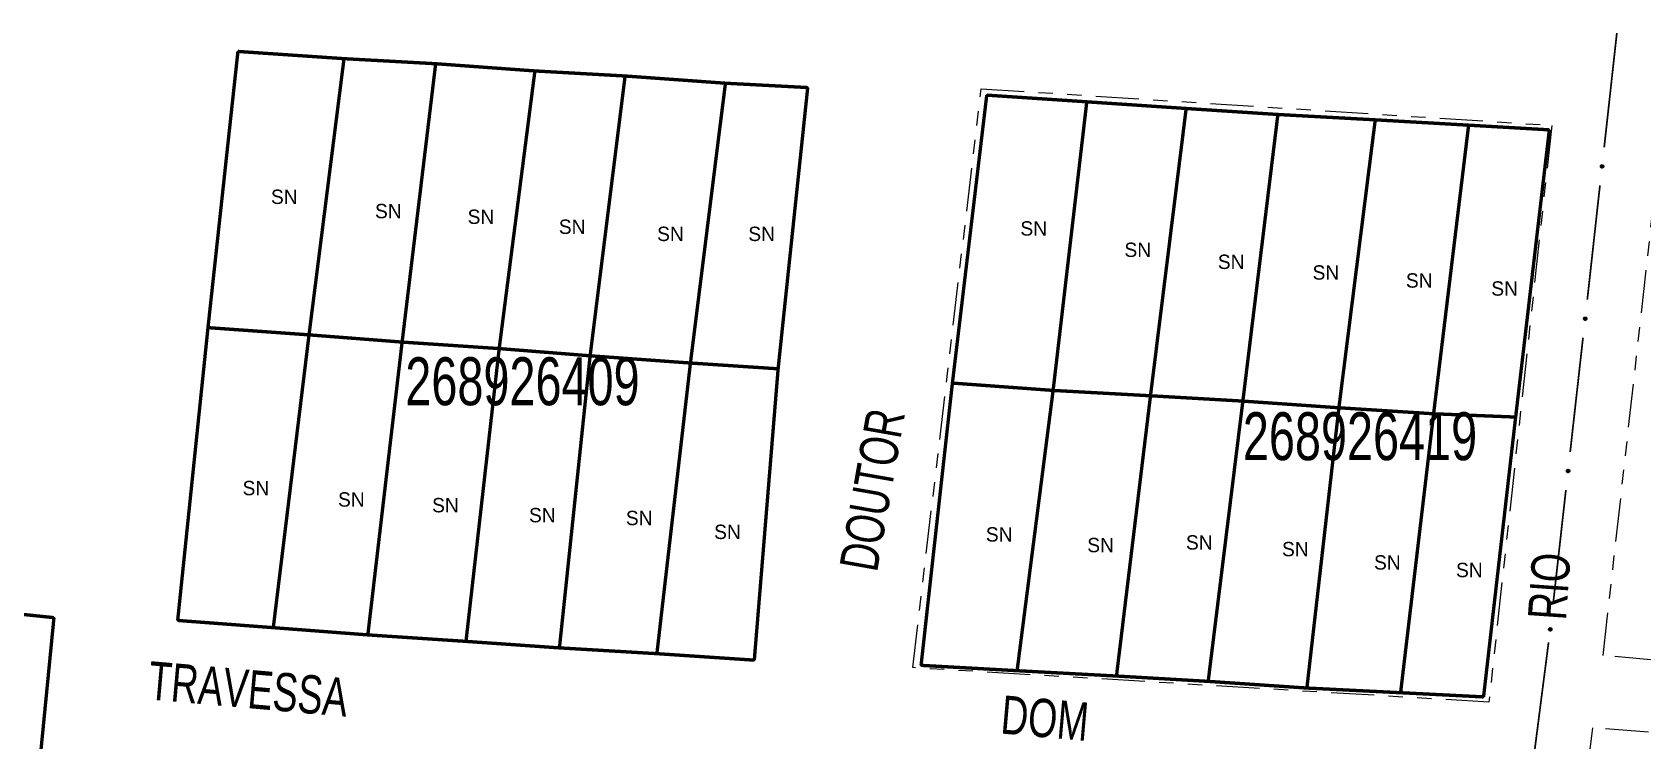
# Model space of a CAD drawing. Extents: x 211453 to 215163, y 4877397 to 4881305.
# Drawn here: x 213351.6 to 213519.8, y 4878430.5 to 4878504.4 of the extents above; entities that cross this region are included whole.
import ezdxf
from ezdxf.enums import TextEntityAlignment as Align

# ---------------------------------------------------------------- set-up
doc = ezdxf.new("R2010")
doc.units = 0
doc.header["$LTSCALE"] = 1.5
doc.header["$MEASUREMENT"] = 0
doc.linetypes.add('TRACO_25', pattern=[8, 3, -1, 1, -1, 1, -1])
for name, color, linetype in [('CD_MALHA_LOTES', 7, 'CONTINUOUS'), ('CD_TXT_QUADRA', 255, 'CONTINUOUS'), ('RU-QUADRA', 210, 'CONTINUOUS'), ('SV-EIXO-RUA-N-PAV', 6, 'CONTINUOUS'), ('SV-RUA-NAO-PAV', 7, 'CONTINUOUS'), ('SV-TXT-RUA-N-PAV', 7, 'CONTINUOUS'), ('Th_NmrPort', 1, 'CONTINUOUS')]:
    doc.layers.add(name, color=color, linetype=linetype)
doc.styles.add('ARIAL', font='ARIAL.SHX')

msp = doc.modelspace()

# ---------------------------------------------------------------- linework, layer by layer
at = {"layer": 'CD_MALHA_LOTES', "linetype": 'Continuous', "const_width": 0.35, "flags": 128}
for points in [[(213369.922546, 4878473.585794), (213373.050757, 4878502.418103)], [(213373.050757, 4878502.418103), (213384.13141, 4878501.664317)], [(213380.475548, 4878472.832008), (213384.13141, 4878501.664317)], [(213384.13141, 4878501.664317), (213393.70449, 4878501.136667)], [(213390.199386, 4878472.078222), (213393.70449, 4878501.136667)], [(213393.70449, 4878501.136667), (213404.069046, 4878500.382881)], [(213400.337806, 4878471.399815), (213404.069046, 4878500.382881)], [(213404.069046, 4878500.382881), (213413.491369, 4878499.855231)], [(213409.835507, 4878470.646029), (213413.491369, 4878499.855231)], [(213413.491369, 4878499.855231), (213423.968992, 4878499.101445)], [(213420.313131, 4878469.892243), (213423.968992, 4878499.101445)], [(213423.968992, 4878499.101445), (213432.562151, 4878498.649173)], [(213432.562151, 4878498.649173), (213429.471629, 4878469.289214)], [(213447.675062, 4878467.797964), (213451.26257, 4878497.85641)], [(213451.26257, 4878497.85641), (213461.711625, 4878497.159807)], [(213458.193776, 4878467.0317), (213461.711625, 4878497.159807)], [(213461.711625, 4878497.159807), (213472.091018, 4878496.463203)], [(213468.364189, 4878466.474418), (213472.091018, 4878496.463203)], [(213472.091018, 4878496.463203), (213481.669318, 4878495.83626)], [(213478.012149, 4878465.917135), (213481.669318, 4878495.83626)], [(213481.669318, 4878495.83626), (213491.839731, 4878495.278977)], [(213488.043241, 4878465.220531), (213491.839731, 4878495.278977)], [(213491.839731, 4878495.278977), (213501.592181, 4878494.721694)], [(213497.935012, 4878464.593588), (213501.592181, 4878494.721694)], [(213501.592181, 4878494.721694), (213510.021085, 4878494.234072)], [(213510.021085, 4878494.234072), (213506.502792, 4878464.249332)], [(213366.756646, 4878443.019777), (213369.922546, 4878473.585794)], [(213380.475548, 4878472.832008), (213369.922546, 4878473.585794)], [(213376.744308, 4878442.265991), (213380.475548, 4878472.832008)], [(213390.199386, 4878472.078222), (213380.475548, 4878472.832008)], [(213386.618903, 4878441.512205), (213390.199386, 4878472.078222)], [(213400.337806, 4878471.399815), (213390.199386, 4878472.078222)], [(213396.870391, 4878440.833798), (213400.337806, 4878471.399815)], [(213409.835507, 4878470.646029), (213400.337806, 4878471.399815)], [(213406.631917, 4878440.155391), (213409.835507, 4878470.646029)], [(213420.313131, 4878469.892243), (213409.835507, 4878470.646029)], [(213416.808027, 4878439.552362), (213420.313131, 4878469.892243)], [(213429.471629, 4878469.289214), (213420.313131, 4878469.892243)], [(213429.471629, 4878469.289214), (213426.984136, 4878438.873955)], [(213444.401025, 4878438.331632), (213447.675062, 4878467.797964)], [(213458.193776, 4878467.0317), (213447.675062, 4878467.797964)], [(213454.432117, 4878437.774349), (213458.193776, 4878467.0317)], [(213468.364189, 4878466.474418), (213458.193776, 4878467.0317)], [(213464.811511, 4878437.217066), (213468.364189, 4878466.474418)], [(213478.012149, 4878465.917135), (213468.364189, 4878466.474418)], [(213474.38981, 4878436.659783), (213478.012149, 4878465.917135)], [(213488.043241, 4878465.220531), (213478.012149, 4878465.917135)], [(213484.699544, 4878435.963179), (213488.043241, 4878465.220531)], [(213497.935012, 4878464.593588), (213488.043241, 4878465.220531)], [(213494.486825, 4878435.475557), (213497.935012, 4878464.593588)], [(213506.502792, 4878464.249332), (213497.935012, 4878464.593588)], [(213506.502792, 4878464.249332), (213503.152215, 4878435.038977)], [(213344.471725, 4878444.285543), (213353.835434, 4878443.311717)], [(213353.835434, 4878443.311717), (213350.913957, 4878413.535123)], [(213376.744308, 4878442.265991), (213366.756646, 4878443.019777)], [(213386.618903, 4878441.512205), (213376.744308, 4878442.265991)], [(213396.870391, 4878440.833798), (213386.618903, 4878441.512205)], [(213406.631917, 4878440.155391), (213396.870391, 4878440.833798)], [(213416.808027, 4878439.552362), (213406.631917, 4878440.155391)], [(213426.984136, 4878438.873955), (213416.808027, 4878439.552362)], [(213454.432117, 4878437.774349), (213444.401025, 4878438.331632)], [(213464.811511, 4878437.217066), (213454.432117, 4878437.774349)], [(213474.38981, 4878436.659783), (213464.811511, 4878437.217066)], [(213484.699544, 4878435.963179), (213474.38981, 4878436.659783)], [(213494.486825, 4878435.475557), (213484.699544, 4878435.963179)], [(213503.152215, 4878435.038977), (213494.486825, 4878435.475557)]]:
    msp.add_lwpolyline(points, dxfattribs=at)
at = {"layer": 'RU-QUADRA', "linetype": 'Continuous', "const_width": 0.18, "flags": 128}
for points in [[(213432.562151, 4878498.649173), (213423.968992, 4878499.101445), (213413.491369, 4878499.855231), (213404.069046, 4878500.382881), (213393.70449, 4878501.136667), (213384.13141, 4878501.664317), (213373.050757, 4878502.418103), (213369.922546, 4878473.585794), (213366.756646, 4878443.019777), (213376.744308, 4878442.265991), (213386.618903, 4878441.512205), (213396.870391, 4878440.833798), (213406.631917, 4878440.155391), (213416.808027, 4878439.552362), (213426.984136, 4878438.873955), (213429.471629, 4878469.289214)], [(213510.021085, 4878494.234072), (213501.592181, 4878494.721694), (213491.839731, 4878495.278977), (213481.669318, 4878495.83626), (213472.091018, 4878496.463203), (213461.711625, 4878497.159807), (213451.26257, 4878497.85641), (213447.675062, 4878467.797964), (213444.401025, 4878438.331632), (213454.432117, 4878437.774349), (213464.811511, 4878437.217066), (213474.38981, 4878436.659783), (213484.699544, 4878435.963179), (213494.486825, 4878435.475557), (213503.152215, 4878435.038977), (213506.502792, 4878464.249332)], [(213353.835434, 4878443.311717), (213344.471725, 4878444.285543), (213333.534914, 4878445.334278), (213324.096295, 4878446.233194), (213321.849005, 4878416.306781), (213319.227167, 4878386.455278), (213328.965424, 4878385.631271), (213339.452778, 4878384.657446), (213348.741577, 4878383.75853), (213350.913957, 4878413.535123)]]:
    msp.add_lwpolyline(points, close=True, dxfattribs=at)
at = {"layer": 'SV-EIXO-RUA-N-PAV', "const_width": 0.18}
for points in [[(213517.073991, 4878504.333956), (213515.751154, 4878492.407092)], [(213515.310209, 4878488.43147), (213514.207845, 4878478.492416)], [(213514.207845, 4878478.492416), (213514.164311, 4878478.099904)], [(213514.164311, 4878478.099904), (213513.985125, 4878476.504856)], [(213513.538578, 4878472.52986), (213512.198939, 4878460.604871)], [(213511.752392, 4878456.629874), (213510.412752, 4878444.704885)], [(213509.943875, 4878440.732584), (213508.408219, 4878428.831249)]]:
    msp.add_lwpolyline(points, dxfattribs=at)
at = {"layer": 'SV-EIXO-RUA-N-PAV'}
for points in [[(213515.65593, 4878490.549951), (213515.687028, 4878490.512203), (213515.706037, 4878490.473401), (213515.712576, 4878490.436475), (213515.709846, 4878490.402338), (213515.70312, 4878490.367728), (213515.68864, 4878490.334331), (213515.664359, 4878490.300823), (213515.626711, 4878490.269362), (213515.585682, 4878490.252502), (213515.549824, 4878490.244154), (213515.514063, 4878490.244951), (213515.480552, 4878490.252048), (213515.446358, 4878490.268236), (213515.412641, 4878490.293175), (213515.381922, 4878490.331797), (213515.363547, 4878490.369965), (213515.35816, 4878490.405848), (213515.359189, 4878490.441793), (213515.366479, 4878490.477045), (213515.380882, 4878490.509746), (213515.406052, 4878490.543648), (213515.444574, 4878490.573463), (213515.482433, 4878490.592224), (213515.51823, 4878490.598114), (213515.553596, 4878490.596304), (213515.588391, 4878490.58998), (213515.622569, 4878490.576822), (213515.65593, 4878490.549951)], [(213513.887284, 4878474.647851), (213513.918329, 4878474.610059), (213513.937283, 4878474.571231), (213513.94377, 4878474.534296), (213513.940992, 4878474.500162), (213513.934217, 4878474.465562), (213513.91969, 4878474.432186), (213513.895361, 4878474.398712), (213513.85767, 4878474.367304), (213513.816617, 4878474.350502), (213513.780747, 4878474.342204), (213513.744988, 4878474.343052), (213513.711486, 4878474.350196), (213513.677315, 4878474.366433), (213513.643634, 4878474.391419), (213513.612968, 4878474.430084), (213513.594648, 4878474.468278), (213513.589311, 4878474.504168), (213513.590391, 4878474.540112), (213513.597731, 4878474.575353), (213513.612179, 4878474.608034), (213513.637398, 4878474.641901), (213513.675961, 4878474.671662), (213513.713846, 4878474.690369), (213513.749652, 4878474.696208), (213513.785016, 4878474.694349), (213513.819802, 4878474.687976), (213513.853961, 4878474.67477), (213513.887284, 4878474.647851)], [(213512.101098, 4878458.747866), (213512.132143, 4878458.710074), (213512.151097, 4878458.671245), (213512.157584, 4878458.63431), (213512.154806, 4878458.600177), (213512.148031, 4878458.565577), (213512.133504, 4878458.5322), (213512.109175, 4878458.498727), (213512.071483, 4878458.467318), (213512.030431, 4878458.450516), (213511.99456, 4878458.442219), (213511.958802, 4878458.443066), (213511.9253, 4878458.450211), (213511.891129, 4878458.466447), (213511.857448, 4878458.491433), (213511.826782, 4878458.530098), (213511.808462, 4878458.568292), (213511.803125, 4878458.604182), (213511.804204, 4878458.640127), (213511.811544, 4878458.675367), (213511.825993, 4878458.708049), (213511.851211, 4878458.741915), (213511.889775, 4878458.771676), (213511.92766, 4878458.790384), (213511.963466, 4878458.796223), (213511.998829, 4878458.794363), (213512.033615, 4878458.78799), (213512.067775, 4878458.774784), (213512.101098, 4878458.747866)], [(213510.246385, 4878442.216838), (213510.276804, 4878442.17854), (213510.295116, 4878442.139405), (213510.300995, 4878442.102368), (213510.297656, 4878442.068285), (213510.290313, 4878442.033802), (213510.275239, 4878442.000668), (213510.250362, 4878441.9676), (213510.212159, 4878441.936816), (213510.170835, 4878441.920691), (213510.134833, 4878441.912985), (213510.099093, 4878441.914421), (213510.065713, 4878441.922116), (213510.031814, 4878441.938912), (213509.998548, 4878441.964449), (213509.968524, 4878442.003613), (213509.950834, 4878442.042103), (213509.946088, 4878442.078076), (213509.947759, 4878442.113998), (213509.955678, 4878442.149113), (213509.970662, 4878442.181552), (213509.996434, 4878442.214999), (213510.035482, 4878442.244122), (213510.07367, 4878442.262204), (213510.109567, 4878442.267453), (213510.144895, 4878442.265012), (213510.179572, 4878442.258067), (213510.213509, 4878442.244301), (213510.246385, 4878442.216838)]]:
    msp.add_lwpolyline(points, close=True, dxfattribs=at)
for points in [[(213515.366479, 4878490.477045), (213515.363547, 4878490.369965)], [(213515.373834, 4878490.489012), (213515.372955, 4878490.357312)], [(213515.380882, 4878490.509746), (213515.381922, 4878490.331797)], [(213515.395225, 4878490.520962), (213515.397675, 4878490.320248)], [(213515.406052, 4878490.543648), (213515.412641, 4878490.293175)], [(213515.42641, 4878490.554571), (213515.429327, 4878490.283788)], [(213515.444574, 4878490.573463), (213515.446358, 4878490.268236)], [(213515.462269, 4878490.580797), (213515.462933, 4878490.264959)], [(213515.482433, 4878490.592224), (213515.480552, 4878490.252048)], [(213515.499185, 4878490.591804), (213515.497142, 4878490.251554)], [(213515.51823, 4878490.598114), (213515.514063, 4878490.244951)], [(213515.535198, 4878490.594675), (213515.52954, 4878490.246588)], [(213515.553596, 4878490.596304), (213515.549824, 4878490.244154)], [(213515.571665, 4878490.589257), (213515.570074, 4878490.253076)], [(213515.588391, 4878490.58998), (213515.585682, 4878490.252502)], [(213515.604818, 4878490.578716), (213515.60714, 4878490.265439)], [(213515.622569, 4878490.576822), (213515.626711, 4878490.269362)], [(213515.63737, 4878490.562749), (213515.644054, 4878490.288803)], [(213515.65593, 4878490.549951), (213515.664359, 4878490.300823)], [(213515.672034, 4878490.528701), (213515.676896, 4878490.324974)], [(213515.687028, 4878490.512203), (213515.68864, 4878490.334331)], [(213515.69796, 4878490.49013), (213515.695876, 4878490.359937)], [(213515.706037, 4878490.473401), (213515.70312, 4878490.367728)], [(213513.597731, 4878474.575353), (213513.594648, 4878474.468278)], [(213513.605102, 4878474.58731), (213513.604038, 4878474.455611)], [(213513.612179, 4878474.608034), (213513.612968, 4878474.430084)], [(213513.626538, 4878474.619229), (213513.628706, 4878474.418512)], [(213513.637398, 4878474.641901), (213513.643634, 4878474.391419)], [(213513.657771, 4878474.652795), (213513.660306, 4878474.382008)], [(213513.675961, 4878474.671662), (213513.677315, 4878474.366433)], [(213513.693666, 4878474.67897), (213513.693886, 4878474.363132)], [(213513.713846, 4878474.690369), (213513.711486, 4878474.350196)], [(213513.730598, 4878474.689926), (213513.728075, 4878474.349679)], [(213513.749652, 4878474.696208), (213513.744988, 4878474.343052)], [(213513.766615, 4878474.692745), (213513.760467, 4878474.344667)], [(213513.785016, 4878474.694349), (213513.780747, 4878474.342204)], [(213513.803074, 4878474.687276), (213513.801009, 4878474.351097)], [(213513.819802, 4878474.687976), (213513.816617, 4878474.350502)], [(213513.836213, 4878474.676688), (213513.838093, 4878474.363409)], [(213513.853961, 4878474.67477), (213513.85767, 4878474.367304)], [(213513.868742, 4878474.660676), (213513.87504, 4878474.38672)], [(213513.887284, 4878474.647851), (213513.895361, 4878474.398712)], [(213513.903358, 4878474.626579), (213513.907933, 4878474.422845)], [(213513.918329, 4878474.610059), (213513.91969, 4878474.432186)], [(213513.929229, 4878474.587972), (213513.926962, 4878474.457781)], [(213513.937283, 4878474.571231), (213513.934217, 4878474.465562)], [(213511.811544, 4878458.675367), (213511.808462, 4878458.568292)], [(213511.818916, 4878458.687324), (213511.817852, 4878458.555626)], [(213511.825993, 4878458.708049), (213511.826782, 4878458.530098)], [(213511.840352, 4878458.719244), (213511.84252, 4878458.518527)], [(213511.851211, 4878458.741915), (213511.857448, 4878458.491433)], [(213511.871585, 4878458.752809), (213511.874119, 4878458.482023)], [(213511.889775, 4878458.771676), (213511.891129, 4878458.466447)], [(213511.90748, 4878458.778985), (213511.9077, 4878458.463146)], [(213511.92766, 4878458.790384), (213511.9253, 4878458.450211)], [(213511.944411, 4878458.78994), (213511.941889, 4878458.449693)], [(213511.963466, 4878458.796223), (213511.958802, 4878458.443066)], [(213511.980429, 4878458.79276), (213511.974281, 4878458.444682)], [(213511.998829, 4878458.794363), (213511.99456, 4878458.442219)], [(213512.016888, 4878458.787291), (213512.014823, 4878458.451112)], [(213512.033615, 4878458.78799), (213512.030431, 4878458.450516)], [(213512.050026, 4878458.776703), (213512.051907, 4878458.463423)], [(213512.067775, 4878458.774784), (213512.071483, 4878458.467318)], [(213512.082555, 4878458.76069), (213512.088853, 4878458.486735)], [(213512.101098, 4878458.747866), (213512.109175, 4878458.498727)], [(213512.117172, 4878458.726593), (213512.121747, 4878458.52286)], [(213512.132143, 4878458.710074), (213512.133504, 4878458.5322)], [(213512.143043, 4878458.687986), (213512.140776, 4878458.557796)], [(213512.151097, 4878458.671245), (213512.148031, 4878458.565577)], [(213509.955678, 4878442.149113), (213509.950834, 4878442.042103)], [(213509.963245, 4878442.160947), (213509.960014, 4878442.029284)], [(213509.970662, 4878442.181552), (213509.968524, 4878442.003613)], [(213509.985203, 4878442.19251), (213509.984068, 4878441.991784)], [(213509.996434, 4878442.214999), (213509.998548, 4878441.964449)], [(213510.016984, 4878442.225557), (213510.015063, 4878441.954765)], [(213510.035482, 4878442.244122), (213510.031814, 4878441.938912)], [(213510.053305, 4878442.251138), (213510.048328, 4878441.935339)], [(213510.07367, 4878442.262204), (213510.065713, 4878441.922116)], [(213510.090412, 4878442.261485), (213510.082292, 4878441.921325)], [(213510.109567, 4878442.267453), (213510.099093, 4878441.914421)], [(213510.126471, 4878442.263711), (213510.114597, 4878441.915781)], [(213510.144895, 4878442.265012), (213510.134833, 4878441.912985)], [(213510.162835, 4878442.257643), (213510.155239, 4878441.921544)], [(213510.179572, 4878442.258067), (213510.170835, 4878441.920691)], [(213510.195795, 4878442.246511), (213510.192521, 4878441.933243)], [(213510.213509, 4878442.244301), (213510.212159, 4878441.936816)], [(213510.228056, 4878442.229966), (213510.229846, 4878441.955944)], [(213510.246385, 4878442.216838), (213510.250362, 4878441.9676)], [(213510.262107, 4878442.195304), (213510.263329, 4878441.991522)], [(213510.276804, 4878442.17854), (213510.275239, 4878442.000668)], [(213510.287339, 4878442.156276), (213510.28293, 4878442.026141)], [(213510.295116, 4878442.139405), (213510.290313, 4878442.033802)]]:
    msp.add_lwpolyline(points, dxfattribs=at)
at = {"layer": 'SV-RUA-NAO-PAV', "linetype": 'TRACO_25'}
for points in [[(213581.131534, 4878433.638455, 10.793804), (213515.640172, 4878439.347145, 10.793804), (213522.61746, 4878501.746299, 10.793804), (213586.681649, 4878495.561885, 10.793804)], [(213510.26677, 4878494.6983, 12.307198), (213503.71535, 4878434.484119, 11.228905), (213443.537974, 4878438.091081, 11.228905), (213450.678287, 4878498.526096, 11.228905)], [(213514.530149, 4878431.814845, 10.793804), (213506.442838, 4878368.54353, 10.793804), (213573.519947, 4878362.676265, 10.585712), (213580.180085, 4878426.661167, 10.585712)]]:
    msp.add_polyline3d(points, close=True, dxfattribs=at)

# ---------------------------------------------------------------- texts
at = {"layer": 'CD_TXT_QUADRA', "style": 'ARIAL', "width": 0.7}
for s, p in [('268926409', (213390.534386, 4878465.488125)), ('268926419', (213478.012149, 4878459.752193))]:
    msp.add_text(s, height=5, dxfattribs=at).set_placement(p)
at = {"layer": 'SV-TXT-RUA-N-PAV', "style": 'ARIAL', "width": 0.7}
for s, rotation, p in [('DOUTOR', 80, (213439.797854, 4878447.970125)), ('RIO', 86, (213511.758791, 4878442.982733)), ('TRAVESSA ', 355, (213363.562009, 4878434.789161)), ('DOM', 355, (213452.622575, 4878431.226739))]:
    msp.add_text(s, height=4, rotation=rotation, dxfattribs=at).set_placement(p)
at = {"layer": 'Th_NmrPort', "color": 1}
for p in [(213376.500482, 4878487.245132), (213387.36535, 4878485.756794), (213397.039548, 4878485.161459), (213406.564912, 4878484.119622), (213416.834445, 4878483.375453), (213426.359809, 4878483.375453), (213454.778704, 4878483.942519), (213465.645721, 4878481.713388), (213475.398171, 4878480.459501), (213485.289943, 4878479.344935), (213495.042393, 4878478.509011), (213503.95892, 4878477.673087), (213373.534955, 4878456.840283), (213383.50682, 4878455.649612), (213393.329852, 4878455.054277), (213403.450551, 4878454.01244), (213413.57125, 4878453.714773), (213422.787797, 4878452.269186), (213451.169365, 4878452.004624), (213461.75774, 4878450.890058), (213472.067473, 4878451.1687), (213482.098565, 4878450.472096), (213491.711695, 4878449.078889), (213500.277329, 4878448.284986)]:
    msp.add_text('SN', height=1.5, dxfattribs=at).set_placement(p, align=Align.MIDDLE_LEFT)

doc.saveas('drawing.dxf')
